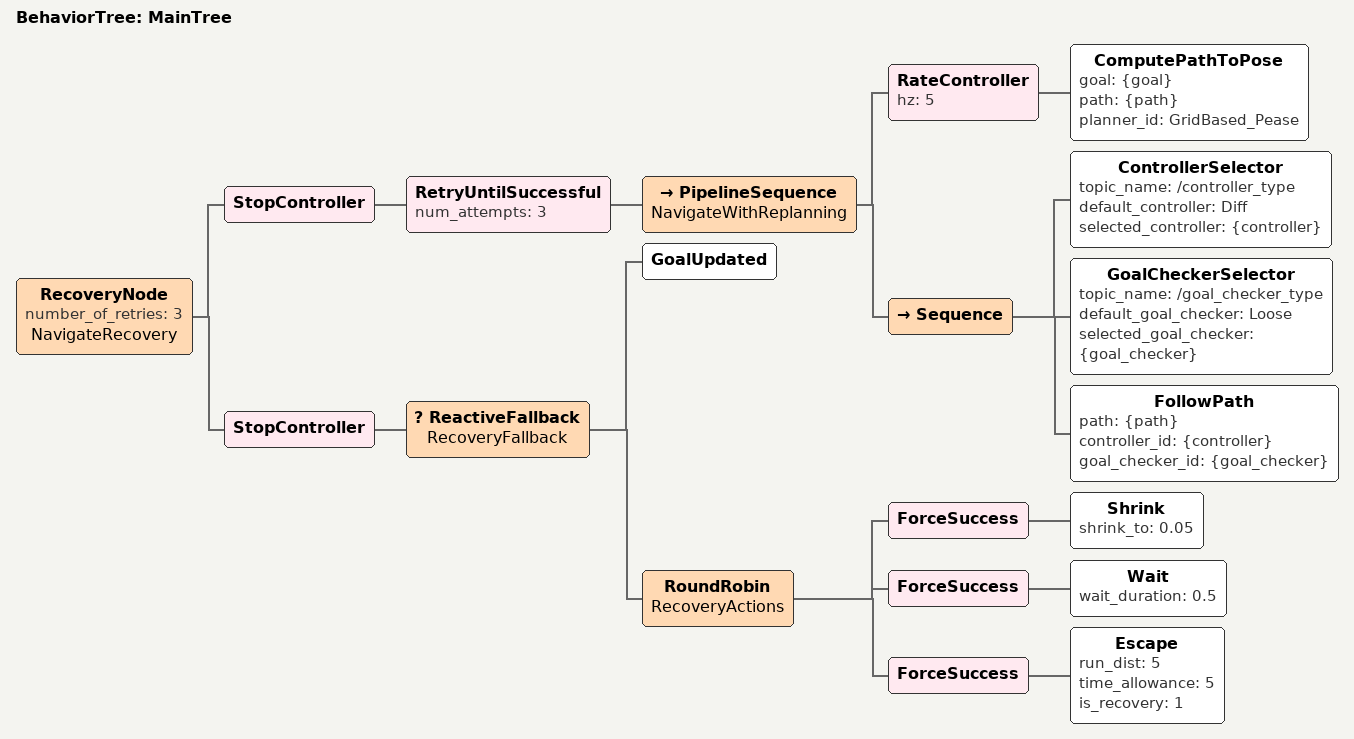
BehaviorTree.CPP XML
<root main_tree_to_execute="MainTree">
  <BehaviorTree ID="MainTree">
    <RecoveryNode number_of_retries="3" name="NavigateRecovery">
      <StopController>
        <RetryUntilSuccessful num_attempts="3">
          <PipelineSequence name="NavigateWithReplanning">
            <RateController hz="5">
              <ComputePathToPose goal="{goal}" path="{path}" planner_id="GridBased_Pease"/>
            </RateController>
            <Sequence>
                <ControllerSelector topic_name="/controller_type" default_controller="Diff" selected_controller="{controller}"/>
                <GoalCheckerSelector topic_name="/goal_checker_type" default_goal_checker="Loose" selected_goal_checker="{goal_checker}"/>
                <FollowPath path="{path}" controller_id="{controller}" goal_checker_id="{goal_checker}"/>
            </Sequence>
          </PipelineSequence>
        </RetryUntilSuccessful>
      </StopController>
      <StopController>
        <ReactiveFallback name="RecoveryFallback">
          <GoalUpdated/>
          <RoundRobin name="RecoveryActions">
            <ForceSuccess>
              <Shrink shrink_to="0.05"/>
            </ForceSuccess>
            <ForceSuccess>
              <Wait wait_duration="0.5"/>
            </ForceSuccess>
            <ForceSuccess>
              <Escape run_dist="5" time_allowance="5" is_recovery="1"/>
            </ForceSuccess>
          </RoundRobin>
        </ReactiveFallback>
      </StopController>
    </RecoveryNode>
  </BehaviorTree>
</root>
